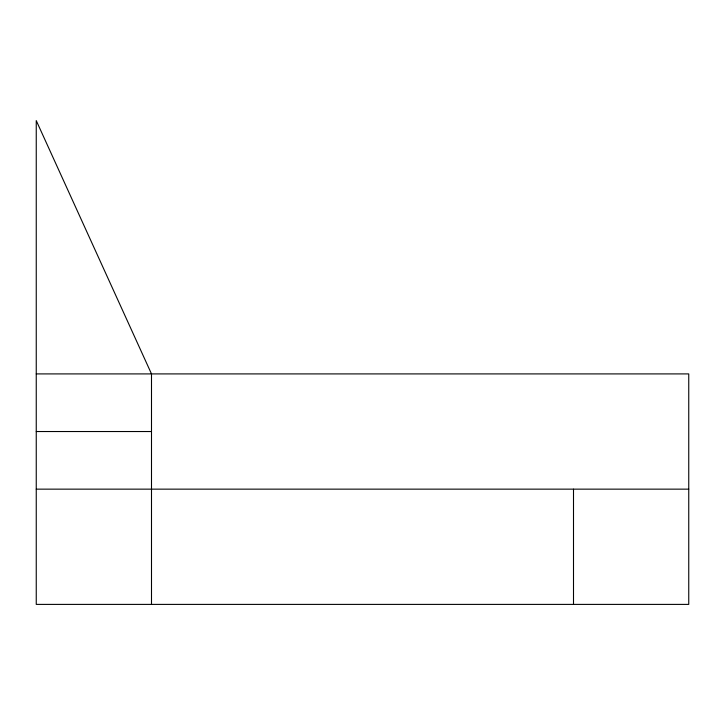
<?xml version="1.0" encoding="UTF-8"?>
<svg xmlns="http://www.w3.org/2000/svg" width="725" height="725" viewBox="0 0 725 725"><rect width="100%" height="100%" fill="white"/><g stroke="black" fill="none" stroke-linecap="round" stroke-linejoin="round"><path stroke-width="1.09" d="M36.25 373.91L688.75 373.91L688.75 604.396L36.25 604.396L36.25 120.604L151.498 373.91L151.498 604.396M36.25 431.529L151.498 431.529M36.25 489.148L688.75 489.148M573.502 489.148L573.502 604.396"/></g></svg>
